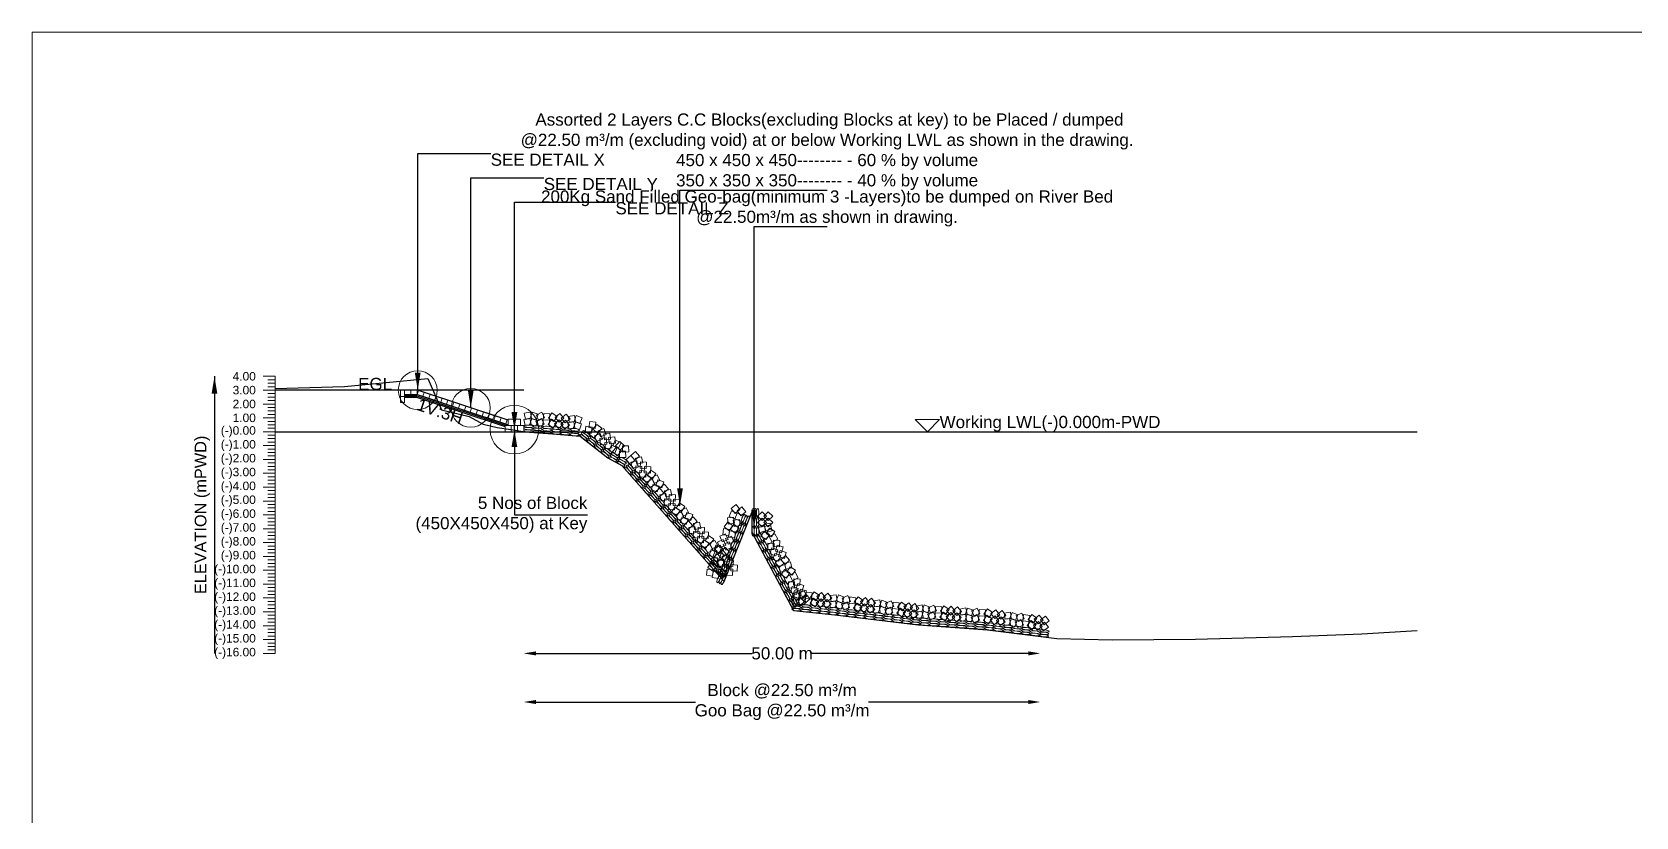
# Model space of a CAD drawing. Header units: inches. Extents: x 89000 to 845017, y -7071 to 0.
# Drawn here: x 550000 to 556595, y -3229 to 0 of the extents above; entities that cross this region are included whole.
import ezdxf

# ---------------------------------------------------------------- set-up
doc = ezdxf.new("R2010")
doc.units = ezdxf.units.IN
doc.header["$LTSCALE"] = 7
doc.header["$MEASUREMENT"] = 0
doc.header["$PDMODE"] = 3
for name, color, linetype, lineweight in [('Cross Section Labels', 7, 'Continuous', 9), ('Existing_Bed_Level for Xsection', 7, 'Continuous', 25), ('Long Section Labels', 7, 'Continuous', 9)]:
    doc.layers.add(name, color=color, linetype=linetype, lineweight=lineweight)
doc.styles.get("Standard").update_dxf_attribs({"font": 'arial.ttf'})
doc.dimstyles.new('Appron Lebeling Style', dxfattribs={"dimtxt": 50, "dimasz": 50, "dimexe": 0.18, "dimexo": 0.0625, "dimgap": 0.09, "dimtad": 0, "dimtih": 1, "dimtoh": 1, "dimdec": 4, "dimzin": 0, "dimdsep": 46, "dimtxsty": 'Standard', "dimcen": 0.09, "dimse1": 1, "dimse2": 1, "dimadec": 0, "dimazin": 0, "dimtfac": 1, "dimtdec": 4, "dimtofl": 0, "dimtmove": 0, "dimatfit": 3, "dimfxl": 1, "dimtolj": 1, "dimtzin": 0, "dimarcsym": 0})
doc.dimstyles.get("Standard").update_dxf_attribs({"dimtxt": 0.18, "dimasz": 0.18, "dimexe": 0.18, "dimexo": 0.0625, "dimgap": 0.09, "dimtad": 0, "dimtih": 1, "dimtoh": 1, "dimdec": 4, "dimzin": 0, "dimdsep": 46, "dimtxsty": 'Standard', "dimcen": 0.09, "dimadec": 0, "dimazin": 0, "dimtfac": 1, "dimtdec": 4, "dimtofl": 0, "dimtmove": 0, "dimatfit": 3, "dimfxl": 1, "dimtolj": 1, "dimtzin": 0, "dimarcsym": 0})

# ---------------------------------------------------------------- blocks, each defined once
blk = doc.blocks.new('*D317')
at = {"layer": 'Cross Section Labels', "color": 0, "lineweight": -2, "transparency": 16777216}
for p, q in [((552071.9, -2556.4), (552961.5, -2556.4)), ((554096.2, -2556.4), (553206.7, -2556.4))]:
    blk.add_line(p, q, dxfattribs=at)
at = {"layer": 'Cross Section Labels', "color": 0, "transparency": 16777216}
for points in [[(552071.9, -2548.1), (552071.9, -2564.8), (552021.9, -2556.4)], [(554096.2, -2548.1), (554096.2, -2564.8), (554146.2, -2556.4)]]:
    blk.add_solid(points, dxfattribs=at)
at = {"layer": 'Defpoints', "color": 0, "transparency": 16777216}
for p in [(552021.9, -1644.4), (554146.2, -2486.4), (554146.2, -2556.4)]:
    blk.add_point(p, dxfattribs=at)
at = {"layer": 'Cross Section Labels', "color": 0, "transparency": 16777216, "insert": (553084.1, -2556.4), "char_height": 50, "attachment_point": 5}
blk.add_mtext('\\A1;50.00 m', dxfattribs=at)
blk = doc.blocks.new('*D318')
at = {"layer": 'Cross Section Labels', "color": 0, "lineweight": -2, "transparency": 16777216}
for p, q in [((552071.9, -2756.4), (552728.5, -2756.4)), ((554096.2, -2756.4), (553439.7, -2756.4))]:
    blk.add_line(p, q, dxfattribs=at)
at = {"layer": 'Cross Section Labels', "color": 0, "transparency": 16777216}
for points in [[(552071.9, -2748.1), (552071.9, -2764.8), (552021.9, -2756.4)], [(554096.2, -2748.1), (554096.2, -2764.8), (554146.2, -2756.4)]]:
    blk.add_solid(points, dxfattribs=at)
at = {"layer": 'Defpoints', "color": 0, "transparency": 16777216}
for p in [(552021.9, -1644.4), (554146.2, -2486.4), (554146.2, -2756.4)]:
    blk.add_point(p, dxfattribs=at)
at = {"layer": 'Cross Section Labels', "color": 0, "transparency": 16777216, "insert": (553084.1, -2756.4), "char_height": 50, "attachment_point": 5}
blk.add_mtext('\\A1;Block @22.50 m³/m ^JGoo Bag @22.50 m³/m ', dxfattribs=at)

msp = doc.modelspace()

# ---------------------------------------------------------------- linework, layer by layer
at = {"layer": 'Cross Section Labels'}
for points in [[(550000, 0), (560000, 0), (560000, -7071), (550000, -7071)], [(553681.90491, -1644.43), (553731.90491, -1594.43), (553631.90491, -1594.43)]]:
    msp.add_lwpolyline(points, close=True, dxfattribs=at)
for centre, radius in [((551585.85491, -1473.43), 80), ((551803.87991, -1546.105), 80), ((551983.42991, -1635.88), 100)]:
    msp.add_circle(centre, radius, dxfattribs=at)
at = {"layer": 'Existing_Bed_Level for Xsection'}
for points in [[(551000, -1466.419), (551285.00583, -1458.61), (551627.01306, -1425.607), (551684.01445, -1554.256), (551798.01686, -1581.616), (551855.01788, -1612.681), (551912.01927, -1627.501), (551969.02028, -1634.911), (552026.02167, -1645.171), (552140.02408, -1652.581), (552254.02649, -1662.841), (552368.0289, -1752.331), (552425.02992, -1783.681), (552845.70648, -2260.03), (552959.69693, -1977.31), (552959.69693, -2057.11), (553130.68398, -2380.3), (553301.67243, -2397.97), (553643.65271, -2439.01), (553928.63901, -2458.96), (554213.62722, -2494.87), (554441.61892, -2500), (554783.60799, -2497.72), (555182.59712, -2486.89), (555467.59036, -2475.49), (555695.58544, -2462.38)], [(552021.90491, -1473.43), (551000, -1473.43)], [(551957.77991, -1597.405), (551588.48745, -1474.30752), (551585.85491, -1473.43), (551583.07996, -1473.43), (551531.77996, -1473.43)], [(551531.77996, -1490.53), (551583.07996, -1490.53), (551957.77991, -1615.42998)], [(551531.77996, -1496.23), (551582.15498, -1496.23), (551949.80498, -1618.78)], [(551531.77996, -1501.93), (551581.22999, -1501.93), (551944.95491, -1623.17164)], [(551000, -1644.43), (555695.58544, -1644.43)]]:
    msp.add_lwpolyline(points, dxfattribs=at)
at = {"layer": 'Long Section Labels'}
for points in [[(551000, -1416.43), (550950, -1416.43)], [(551000, -1430.68), (550970, -1430.68)], [(551000, -1444.93), (550970, -1444.93)], [(551000, -2556.43), (551000, -2499.43), (551000, -2442.43), (551000, -2385.43), (551000, -2328.43), (551000, -2271.43), (551000, -2214.43), (551000, -2157.43), (551000, -2100.43), (551000, -2043.43), (551000, -1986.43), (551000, -1929.43), (551000, -1872.43), (551000, -1815.43), (551000, -1758.43), (551000, -1701.43), (551000, -1644.43), (551000, -1587.43), (551000, -1530.43), (551000, -1473.43), (551000, -1416.43)], [(551000, -1473.43), (550950, -1473.43)], [(551000, -1459.18), (550970, -1459.18)], [(551000, -1487.68), (550970, -1487.68)], [(551000, -1501.93), (550970, -1501.93)], [(551000, -1516.18), (550970, -1516.18)], [(551000, -1530.43), (550950, -1530.43)], [(551000, -1544.68), (550970, -1544.68)], [(551000, -1558.93), (550970, -1558.93)], [(551000, -1573.18), (550970, -1573.18)], [(551000, -1587.43), (550950, -1587.43)], [(551000, -1644.43), (550950, -1644.43)], [(551000, -1601.68), (550970, -1601.68)], [(551000, -1615.93), (550970, -1615.93)], [(551000, -1630.18), (550970, -1630.18)], [(551000, -1701.43), (550950, -1701.43)], [(551000, -1658.68), (550970, -1658.68)], [(551000, -1672.93), (550970, -1672.93)], [(551000, -1687.18), (550970, -1687.18)], [(551000, -1758.43), (550950, -1758.43)], [(551000, -1715.68), (550970, -1715.68)], [(551000, -1729.93), (550970, -1729.93)], [(551000, -1744.18), (550970, -1744.18)], [(551000, -1772.68), (550970, -1772.68)], [(551000, -1815.43), (550950, -1815.43)], [(551000, -1786.93), (550970, -1786.93)], [(551000, -1801.18), (550970, -1801.18)], [(551000, -1829.68), (550970, -1829.68)], [(551000, -1843.93), (550970, -1843.93)], [(551000, -1872.43), (550950, -1872.43)], [(551000, -1858.18), (550970, -1858.18)], [(551000, -1886.68), (550970, -1886.68)], [(551000, -1900.93), (550970, -1900.93)], [(551000, -1929.43), (550950, -1929.43)], [(551000, -1915.18), (550970, -1915.18)], [(551000, -1943.68), (550970, -1943.68)], [(551000, -1957.93), (550970, -1957.93)], [(551000, -1972.18), (550970, -1972.18)], [(551000, -1986.43), (550950, -1986.43)], [(551000, -2043.43), (550950, -2043.43)], [(551000, -2000.68), (550970, -2000.68)], [(551000, -2014.93), (550970, -2014.93)], [(551000, -2029.18), (550970, -2029.18)], [(551000, -2100.43), (550950, -2100.43)], [(551000, -2057.68), (550970, -2057.68)], [(551000, -2071.93), (550970, -2071.93)], [(551000, -2086.18), (550970, -2086.18)], [(551000, -2157.43), (550950, -2157.43)], [(551000, -2114.68), (550970, -2114.68)], [(551000, -2128.93), (550970, -2128.93)], [(551000, -2143.18), (550970, -2143.18)], [(551000, -2171.68), (550970, -2171.68)], [(551000, -2214.43), (550950, -2214.43)], [(551000, -2185.93), (550970, -2185.93)], [(551000, -2200.18), (550970, -2200.18)], [(551000, -2228.68), (550970, -2228.68)], [(551000, -2271.43), (550950, -2271.43)], [(551000, -2242.93), (550970, -2242.93)], [(551000, -2257.18), (550970, -2257.18)], [(551000, -2285.68), (550970, -2285.68)], [(551000, -2299.93), (550970, -2299.93)], [(551000, -2328.43), (550950, -2328.43)], [(551000, -2314.18), (550970, -2314.18)], [(551000, -2342.68), (550970, -2342.68)], [(551000, -2356.93), (550970, -2356.93)], [(551000, -2371.18), (550970, -2371.18)], [(551000, -2385.43), (550950, -2385.43)], [(551000, -2399.68), (550970, -2399.68)], [(551000, -2413.93), (550970, -2413.93)], [(551000, -2428.18), (550970, -2428.18)], [(551000, -2442.43), (550950, -2442.43)], [(551000, -2499.43), (550950, -2499.43)], [(551000, -2456.68), (550970, -2456.68)], [(551000, -2470.93), (550970, -2470.93)], [(551000, -2485.18), (550970, -2485.18)], [(551000, -2556.43), (550950, -2556.43)], [(551000, -2513.68), (550970, -2513.68)], [(551000, -2527.93), (550970, -2527.93)], [(551000, -2542.18), (550970, -2542.18)]]:
    msp.add_lwpolyline(points, dxfattribs=at)
for points in [[(551531.77996, -1473.43), (551514.67996, -1473.43), (551514.67996, -1499.08), (551531.77996, -1499.08)], [(551531.77996, -1499.08), (551514.67996, -1499.08), (551514.67996, -1524.73), (551531.77996, -1524.73)], [(551557.42996, -1473.43), (551531.77996, -1473.43), (551531.77996, -1490.53), (551557.42996, -1490.53)], [(551583.07996, -1473.43), (551557.42996, -1473.43), (551557.42996, -1490.53), (551583.07996, -1490.53)], [(551612.82118, -1482.41876), (551588.48745, -1474.30752), (551583.07996, -1490.53), (551607.41369, -1498.64124)], [(551637.15491, -1490.53), (551612.82118, -1482.41876), (551607.41369, -1498.64124), (551631.74741, -1506.75248)], [(551661.48863, -1498.64124), (551637.15491, -1490.53), (551631.74741, -1506.75248), (551656.08114, -1514.86373)], [(551685.82236, -1506.75248), (551661.48863, -1498.64124), (551656.08114, -1514.86373), (551680.41487, -1522.97497)], [(551710.15609, -1514.86373), (551685.82236, -1506.75248), (551680.41487, -1522.97497), (551704.74859, -1531.08621)], [(551734.48981, -1522.97497), (551710.15609, -1514.86373), (551704.74859, -1531.08621), (551729.08232, -1539.19745)], [(551758.82354, -1531.08621), (551734.48981, -1522.97497), (551729.08232, -1539.19745), (551753.41604, -1547.3087)], [(551783.15727, -1539.19745), (551758.82354, -1531.08621), (551753.41604, -1547.3087), (551777.74977, -1555.41994)], [(551807.49099, -1547.3087), (551783.15727, -1539.19745), (551777.74977, -1555.41994), (551802.0835, -1563.53118)], [(551831.82472, -1555.41994), (551807.49099, -1547.3087), (551802.0835, -1563.53118), (551826.41722, -1571.64242)], [(551856.15845, -1563.53118), (551831.82472, -1555.41994), (551826.41722, -1571.64242), (551850.75095, -1579.75366)], [(551880.49217, -1571.64242), (551856.15845, -1563.53118), (551850.75095, -1579.75366), (551875.08468, -1587.86491)], [(551904.8259, -1579.75366), (551880.49217, -1571.64242), (551875.08468, -1587.86491), (551899.4184, -1595.97615)], [(551929.15963, -1587.86491), (551904.8259, -1579.75366), (551899.4184, -1595.97615), (551923.75213, -1604.08739)], [(552049.09197, -1563.24068), (552023.93855, -1568.26344), (552028.96131, -1593.41686), (552054.11473, -1588.3941)], [(552080.88672, -1571.965), (552056.59515, -1563.72838), (552048.35853, -1588.01996), (552072.65011, -1596.25657)], [(552096.04962, -1564.48176), (552073.0442, -1575.82517), (552084.38761, -1598.8306), (552107.39303, -1587.48719)], [(552129.44445, -1571.35374), (552103.84846, -1569.69004), (552102.18476, -1595.28603), (552127.78074, -1596.94973)], [(552159.19533, -1581.42488), (552137.85188, -1567.19885), (552123.62585, -1588.5423), (552144.9693, -1602.76832)], [(552170.26941, -1569.27444), (552150.57283, -1585.70512), (552167.00352, -1605.4017), (552186.70009, -1588.97101)], [(552212.24814, -1591.25578), (552195.80177, -1571.5723), (552176.11829, -1588.01867), (552192.56465, -1607.70215)], [(552230.16707, -1577.10304), (552204.89662, -1581.49928), (552209.29286, -1606.76973), (552234.5633, -1602.37349)], [(552261.73524, -1586.61465), (552237.65581, -1577.77701), (552228.81818, -1601.85644), (552252.89761, -1610.69407)], [(551953.49335, -1595.97615), (551929.15963, -1587.86491), (551923.75213, -1604.08739), (551948.08586, -1612.19863)], [(551970.60491, -1618.78), (551944.95491, -1618.78), (551944.95491, -1644.43), (551970.60491, -1644.43)], [(551983.42991, -1593.13), (551957.77991, -1593.13), (551957.77991, -1618.78), (551983.42991, -1618.78)], [(551996.25491, -1618.78), (551970.60491, -1618.78), (551970.60491, -1644.43), (551996.25491, -1644.43)], [(552009.07991, -1593.13), (551983.42991, -1593.13), (551983.42991, -1618.78), (552009.07991, -1618.78)], [(552021.90491, -1618.78), (551996.25491, -1618.78), (551996.25491, -1644.43), (552021.90491, -1644.43)], [(552047.42826, -1588.83667), (552022.27485, -1593.85943), (552027.29761, -1619.01285), (552052.45102, -1613.99009)], [(552079.22302, -1597.56099), (552054.93144, -1589.32437), (552046.69483, -1613.61594), (552070.9864, -1621.85256)], [(552094.38592, -1590.07775), (552071.38049, -1601.42116), (552082.7239, -1624.42659), (552105.72933, -1613.08317)], [(552127.78074, -1596.94973), (552102.18476, -1595.28603), (552100.52105, -1620.88201), (552126.11704, -1622.54572)], [(552157.53162, -1607.02087), (552136.18818, -1592.79484), (552121.96215, -1614.13829), (552143.3056, -1628.36431)], [(552167.97025, -1594.82118), (552148.27367, -1611.25187), (552164.70436, -1630.94845), (552184.40094, -1614.51776)], [(552209.94898, -1616.80253), (552193.50261, -1597.11905), (552173.81913, -1613.56542), (552190.2655, -1633.2489)], [(552227.86791, -1602.64979), (552202.59746, -1607.04603), (552206.9937, -1632.31648), (552232.26415, -1627.92024)], [(552259.43608, -1612.16139), (552235.35665, -1603.32376), (552226.51902, -1627.40319), (552250.59845, -1636.24082)], [(552302.896, -1625.67307), (552277.50605, -1622.02987), (552273.86284, -1647.41982), (552299.25279, -1651.06302)], [(552318.734, -1605.49684), (552293.34405, -1601.85364), (552289.70085, -1627.24359), (552315.0908, -1630.88679)], [(552326.56276, -1650.21534), (552306.38653, -1634.37733), (552290.54853, -1654.55356), (552310.72476, -1670.39156)], [(552342.40077, -1630.03911), (552322.22454, -1614.20111), (552306.38653, -1634.37733), (552326.56276, -1650.21534)], [(552361.25332, -1655.16129), (552351.68494, -1631.36279), (552327.88644, -1640.93116), (552337.45481, -1664.72966)], [(552345.41531, -1675.33751), (552335.84694, -1651.53901), (552312.04843, -1661.10739), (552321.61681, -1684.90589)], [(552360.11294, -1669.79817), (552334.64581, -1672.85562), (552337.70326, -1698.32274), (552363.17039, -1695.26529)], [(552375.95094, -1649.62194), (552350.48382, -1652.67939), (552353.54126, -1678.14651), (552379.00839, -1675.08907)], [(552383.35553, -1711.09194), (552380.27781, -1685.62725), (552354.81312, -1688.70498), (552357.89085, -1714.16966)], [(552399.19354, -1690.91571), (552396.11581, -1665.45103), (552370.65113, -1668.52875), (552373.72885, -1693.99344)], [(552406.09133, -1708.9773), (552382.50139, -1698.90569), (552372.42978, -1722.49562), (552396.01972, -1732.56724)], [(552423.66168, -1724.76898), (552405.1553, -1707.00845), (552387.39477, -1725.51482), (552405.90115, -1743.27536)], [(552421.92933, -1688.80107), (552398.3394, -1678.72946), (552388.26778, -1702.3194), (552411.85772, -1712.39101)], [(552436.02272, -1702.29395), (552417.51635, -1684.53341), (552399.75582, -1703.03979), (552418.26219, -1720.80032)], [(552452.9281, -1701.94693), (552427.28332, -1702.46411), (552427.8005, -1728.1089), (552453.44528, -1727.59172)], [(552440.56706, -1724.42196), (552414.92227, -1724.93914), (552415.43945, -1750.58393), (552441.08424, -1750.06675)], [(552478.50747, -1761.57065), (552461.52852, -1742.34469), (552442.30256, -1759.32365), (552459.28152, -1778.54961)], [(552497.73343, -1744.59169), (552480.75447, -1725.36573), (552461.52852, -1742.34469), (552478.50747, -1761.57065)], [(552492.50541, -1789.68826), (552487.39913, -1764.55167), (552462.26254, -1769.65795), (552467.36882, -1794.79455)], [(552511.73137, -1772.70931), (552506.62509, -1747.57271), (552481.48849, -1752.67899), (552486.59478, -1777.81559)], [(552527.18848, -1769.91958), (552501.58837, -1768.32052), (552499.98931, -1793.92063), (552525.58941, -1795.51969)], [(552507.96252, -1786.89854), (552482.36241, -1785.29948), (552480.76335, -1810.89959), (552506.36346, -1812.49865)], [(552523.35324, -1831.71505), (552524.93192, -1806.11368), (552499.33054, -1804.535), (552497.75187, -1830.13637)], [(552546.09654, -1833.74737), (552524.71724, -1819.57529), (552510.54516, -1840.95459), (552531.92446, -1855.12667)], [(552542.5792, -1814.73609), (552544.15787, -1789.13472), (552518.5565, -1787.55604), (552516.97783, -1813.15741)], [(552562.4935, -1862.35087), (552551.07374, -1839.38325), (552528.10612, -1850.80301), (552539.52588, -1873.77063)], [(552565.3225, -1816.76841), (552543.9432, -1802.59633), (552529.77112, -1823.97563), (552551.15042, -1838.14772)], [(552581.71946, -1845.37191), (552570.29969, -1822.40429), (552547.33208, -1833.82405), (552558.75184, -1856.79167)], [(552597.7485, -1850.75542), (552573.4362, -1842.58017), (552565.26095, -1866.89246), (552589.57325, -1875.06771)], [(552578.52254, -1867.73437), (552554.21024, -1859.55913), (552546.03499, -1883.87142), (552570.34729, -1892.04667)], [(552597.36018, -1896.15236), (552580.38123, -1876.9264), (552561.15527, -1893.90536), (552578.13423, -1913.13131)], [(552616.58614, -1879.1734), (552599.60718, -1859.94744), (552580.38123, -1876.9264), (552597.36018, -1896.15236)], [(552611.35812, -1924.26997), (552606.25184, -1899.13338), (552581.11525, -1904.23966), (552586.22153, -1929.37625)], [(552630.58408, -1907.29101), (552625.4778, -1882.15442), (552600.3412, -1887.2607), (552605.44749, -1912.39729)], [(552646.04119, -1904.50129), (552620.44108, -1902.90223), (552618.84202, -1928.50234), (552644.44212, -1930.1014)], [(552626.81523, -1921.48025), (552601.21512, -1919.88119), (552599.61606, -1945.4813), (552625.21617, -1947.08036)], [(552642.20595, -1966.29675), (552643.78463, -1940.69538), (552618.18325, -1939.11671), (552616.60458, -1964.71808)], [(552664.94925, -1968.32908), (552643.56995, -1954.157), (552629.39787, -1975.5363), (552650.77717, -1989.70838)], [(552661.43191, -1949.3178), (552663.01058, -1923.71642), (552637.40921, -1922.13775), (552635.83054, -1947.73912)], [(552681.34621, -1996.93257), (552669.92645, -1973.96496), (552646.95883, -1985.38472), (552658.37859, -2008.35234)], [(552684.17521, -1951.35012), (552662.79591, -1937.17804), (552648.62383, -1958.55734), (552670.00313, -1972.72942)], [(552700.57217, -1979.95362), (552689.15241, -1956.986), (552666.18479, -1968.40576), (552677.60455, -1991.37338)], [(552716.60121, -1985.33712), (552692.28891, -1977.16187), (552684.11366, -2001.47417), (552708.42596, -2009.64942)], [(552876.26832, -1969.30357), (552866.67672, -1993.09272), (552890.46587, -2002.68432), (552900.05747, -1978.89516)], [(552895.14538, -1944.1998), (552874.9537, -1960.0181), (552890.77201, -1980.20978), (552910.96368, -1964.39147)], [(552918.93453, -1953.7914), (552898.74285, -1969.6097), (552914.56116, -1989.80138), (552934.75283, -1973.98307)], [(553019.72922, -1992.02039), (553001.59915, -1973.87588), (552983.45464, -1992.00595), (553001.58471, -2010.15046)], [(553045.37922, -1992.02039), (553027.24915, -1973.87588), (553009.10464, -1992.00595), (553027.23471, -2010.15046)], [(552697.37525, -2002.31608), (552673.06295, -1994.14083), (552664.8877, -2018.45313), (552689.2, -2026.62838)], [(552716.21289, -2030.73406), (552699.23394, -2011.50811), (552680.00798, -2028.48706), (552696.98694, -2047.71302)], [(552735.43885, -2013.7551), (552718.45989, -1994.52915), (552699.23394, -2011.50811), (552716.21289, -2030.73406)], [(552730.21083, -2058.85168), (552725.10455, -2033.71508), (552699.96796, -2038.82137), (552705.07424, -2063.95796)], [(552749.43679, -2041.87272), (552744.33051, -2016.73612), (552719.19391, -2021.84241), (552724.3002, -2046.979)], [(552764.8939, -2039.083), (552739.29379, -2037.48394), (552737.69473, -2063.08404), (552763.29483, -2064.68311)], [(552843.41276, -2043.07928), (552840.31018, -2068.54094), (552865.77185, -2071.64352), (552868.87443, -2046.18185)], [(552861.6504, -2015.61278), (552846.22443, -2036.10575), (552866.7174, -2051.53172), (552882.14337, -2031.03874)], [(552859.28912, -1998.86952), (552862.86192, -2024.26947), (552888.26187, -2020.69667), (552884.68907, -1995.29672)], [(552885.43955, -2025.20437), (552870.01358, -2045.69735), (552890.50656, -2061.12332), (552905.93252, -2040.63034)], [(552883.07827, -2008.46112), (552886.65107, -2033.86107), (552912.05103, -2030.28827), (552908.47823, -2004.88831)], [(552900.05747, -1978.89516), (552890.46587, -2002.68432), (552914.25502, -2012.27591), (552923.84662, -1988.48676)], [(553001.59915, -2035.80046), (553019.72922, -2017.65595), (553001.58471, -1999.52588), (552983.45464, -2017.67039)], [(553017.3011, -2052.37866), (553010.65742, -2027.604), (552985.88276, -2034.24768), (552992.52644, -2059.02234)], [(553017.63114, -2057.64138), (553011.91784, -2032.63576), (552986.91223, -2038.34906), (552992.62552, -2063.35467)], [(553027.24915, -2035.80046), (553045.37922, -2017.65595), (553027.23471, -1999.52588), (553009.10464, -2017.67039)], [(553040.30359, -2045.64628), (553034.59029, -2020.64066), (553009.58468, -2026.35396), (553015.29798, -2051.35958)], [(553042.9511, -2052.37866), (553036.30742, -2027.604), (553011.53276, -2034.24768), (553018.17644, -2059.02234)], [(553054.62248, -2054.6397), (553032.90636, -2040.98933), (553019.25599, -2062.70544), (553040.9721, -2076.35582)], [(552745.66794, -2056.06196), (552720.06783, -2054.4629), (552718.46877, -2080.063), (552744.06888, -2081.66206)], [(552761.05866, -2100.87846), (552762.63734, -2075.27709), (552737.03596, -2073.69841), (552735.45729, -2099.29979)], [(552783.80196, -2102.91079), (552762.42266, -2088.7387), (552748.25058, -2110.11801), (552769.62988, -2124.29009)], [(552780.28462, -2083.8995), (552781.86329, -2058.29813), (552756.26192, -2056.71946), (552754.68325, -2082.32083)], [(552800.19892, -2131.51428), (552788.77916, -2108.54666), (552765.81154, -2119.96643), (552777.2313, -2142.93404)], [(552803.02792, -2085.93183), (552781.64862, -2071.75974), (552767.47654, -2093.13905), (552788.85584, -2107.31113)], [(552819.42488, -2114.53532), (552808.00512, -2091.5677), (552785.0375, -2102.98747), (552796.45726, -2125.95509)], [(552818.59034, -2098.15072), (552828.62013, -2121.75847), (552852.22788, -2111.72868), (552842.19809, -2088.12093)], [(552851.77629, -2064.32638), (552828.17654, -2074.37497), (552838.22512, -2097.97472), (552861.82488, -2087.92614)], [(552842.37949, -2107.74232), (552852.40928, -2131.35007), (552876.01703, -2121.32028), (552865.98724, -2097.71253)], [(552875.56544, -2073.91798), (552851.96569, -2083.96656), (552862.01427, -2107.56632), (552885.61403, -2097.51773)], [(552867.20191, -2052.67087), (552864.09933, -2078.13254), (552889.561, -2081.23512), (552892.66358, -2055.77345)], [(553031.95003, -2066.6348), (553010.23391, -2052.98442), (552996.58353, -2074.70054), (553018.29965, -2088.35092)], [(553043.59565, -2098.6788), (553031.60056, -2076.00635), (553008.9281, -2088.00145), (553020.9232, -2110.6739)], [(553050.60708, -2129.2955), (553051.5399, -2103.66247), (553025.90687, -2102.72965), (553024.97405, -2128.36268)], [(553066.26811, -2086.6837), (553054.27301, -2064.01125), (553031.60056, -2076.00635), (553043.59565, -2098.6788)], [(553073.27954, -2117.3004), (553074.21236, -2091.66737), (553048.57932, -2090.73455), (553047.6465, -2116.36759)], [(552816.22796, -2136.89779), (552791.91566, -2128.72254), (552783.74041, -2153.03484), (552808.05271, -2161.21008)], [(552792.14794, -2165.39359), (552795.72074, -2190.79354), (552821.1207, -2187.22074), (552817.5479, -2161.82078)], [(552835.0656, -2165.31577), (552818.08665, -2146.08981), (552798.86069, -2163.06877), (552815.83965, -2182.29473)], [(552809.12714, -2135.82763), (552799.53554, -2159.61679), (552823.32469, -2169.20838), (552832.91629, -2145.41923)], [(552835.45392, -2119.91883), (552811.14162, -2111.74358), (552802.96637, -2136.05588), (552827.27867, -2144.23113)], [(552828.0042, -2110.72387), (552807.81252, -2126.54217), (552823.63083, -2146.73385), (552843.8225, -2130.91554)], [(552815.9371, -2174.98518), (552819.5099, -2200.38513), (552844.90985, -2196.81233), (552841.33705, -2171.41238)], [(552854.29156, -2148.33681), (552837.3126, -2129.11085), (552818.08665, -2146.08981), (552835.0656, -2165.31577)], [(552849.06354, -2193.43338), (552843.95726, -2168.29679), (552818.82067, -2173.40307), (552823.92695, -2198.53967)], [(552832.91629, -2145.41923), (552823.32469, -2169.20838), (552847.11385, -2178.79998), (552856.70544, -2155.01083)], [(552851.79335, -2120.31546), (552831.60168, -2136.13377), (552847.41998, -2156.32544), (552867.61166, -2140.50714)], [(552868.2895, -2176.45443), (552863.18322, -2151.31783), (552838.04662, -2156.42411), (552843.15291, -2181.56071)], [(552883.74661, -2173.6647), (552858.1465, -2172.06564), (552856.54744, -2197.66575), (552882.14754, -2199.26481)], [(553066.2873, -2130.2096), (553041.77664, -2122.64981), (553034.21685, -2147.16046), (553058.72751, -2154.72025)], [(553070.73537, -2177.38595), (553078.27564, -2152.86928), (553053.75898, -2145.32902), (553046.21871, -2169.84568)], [(553092.3673, -2184.69675), (553074.90909, -2165.90491), (553056.11724, -2183.36312), (553073.57545, -2202.15496)], [(553088.95975, -2118.2145), (553064.4491, -2110.65471), (553056.88931, -2135.16536), (553081.39996, -2142.72515)], [(553093.40782, -2165.39085), (553100.94809, -2140.87419), (553076.43143, -2133.33392), (553068.89116, -2157.85058)], [(553115.03975, -2172.70166), (553097.58154, -2153.90981), (553078.7897, -2171.36802), (553096.2479, -2190.15986)], [(552776.27158, -2209.60334), (552773.169, -2235.06501), (552798.63067, -2238.16759), (552801.73325, -2212.70592)], [(552794.50922, -2182.13684), (552779.08325, -2202.62982), (552799.57623, -2218.05578), (552815.00219, -2197.56281)], [(552800.06073, -2219.19494), (552796.95816, -2244.65661), (552822.41982, -2247.75919), (552825.5224, -2222.29752)], [(552818.29837, -2191.72844), (552802.8724, -2212.22141), (552823.36538, -2227.64738), (552838.79135, -2207.15441)], [(552864.52065, -2190.64366), (552838.92054, -2189.0446), (552837.32148, -2214.64471), (552862.92159, -2216.24377)], [(552879.91137, -2235.46017), (552881.49005, -2209.8588), (552855.88867, -2208.28012), (552854.31, -2233.88149)], [(552899.13733, -2218.48121), (552900.716, -2192.87984), (552875.11463, -2191.30116), (552873.53596, -2216.90253)], [(553101.59682, -2216.34855), (553095.88353, -2191.34293), (553070.87791, -2197.05623), (553076.59121, -2222.06184)], [(553115.91571, -2225.34197), (553094.1996, -2211.69159), (553080.54922, -2233.40771), (553102.26534, -2247.05809)], [(553127.56134, -2257.38597), (553115.56624, -2234.71352), (553092.89379, -2246.70862), (553104.88889, -2269.38107)], [(553124.26928, -2204.35345), (553118.55598, -2179.34784), (553093.55037, -2185.06113), (553099.26366, -2210.06675)], [(553138.58817, -2213.34687), (553116.87205, -2199.6965), (553103.22167, -2221.41261), (553124.93779, -2235.06299)], [(553150.23379, -2245.39087), (553138.2387, -2222.71842), (553115.56624, -2234.71352), (553127.56134, -2257.38597)], [(553134.57277, -2288.00267), (553135.50559, -2262.36964), (553109.87256, -2261.43682), (553108.93974, -2287.06985)], [(553150.25298, -2288.91677), (553125.74233, -2281.35698), (553118.18254, -2305.86763), (553142.69319, -2313.42742)], [(553159.47577, -2306.25688), (553135.51527, -2297.10173), (553126.36012, -2321.06224), (553150.32063, -2330.21738)], [(553154.70106, -2336.09312), (553162.24133, -2311.57646), (553137.72466, -2304.03619), (553130.18439, -2328.55285)], [(553157.24522, -2276.00757), (553158.17804, -2250.37454), (553132.54501, -2249.44172), (553131.61219, -2275.07476)], [(553172.92544, -2276.92167), (553148.41478, -2269.36188), (553140.85499, -2293.87253), (553165.36565, -2301.43232)], [(553174.91249, -2299.35614), (553151.49202, -2309.81578), (553161.95167, -2333.23625), (553185.37213, -2322.7766)], [(553177.37351, -2324.09802), (553184.91378, -2299.58136), (553160.39711, -2292.04109), (553152.85685, -2316.55775)], [(553208.02158, -2307.49409), (553182.50746, -2304.85745), (553179.87082, -2330.37158), (553205.38495, -2333.00821)], [(553237.36762, -2318.69019), (553216.58105, -2303.66218), (553201.55304, -2324.44874), (553222.3396, -2339.47676)], [(553246.84602, -2306.16564), (553226.93399, -2322.33454), (553243.10289, -2342.24658), (553263.01492, -2326.07768)], [(553156.83914, -2331.771), (553132.87863, -2322.61586), (553123.72349, -2346.57636), (553147.68399, -2355.73151)], [(553176.33298, -2343.40393), (553158.87478, -2324.61208), (553140.08293, -2342.07029), (553157.54114, -2360.86213)], [(553172.27585, -2324.87026), (553148.85538, -2335.32991), (553159.31503, -2358.75038), (553182.7355, -2348.29073)], [(553199.00544, -2331.40883), (553181.54723, -2312.61698), (553162.75538, -2330.07519), (553180.21359, -2348.86704)], [(553205.38495, -2333.00821), (553179.87082, -2330.37158), (553177.23418, -2355.8857), (553202.74831, -2358.52234)], [(553234.73098, -2344.20432), (553213.94442, -2329.17631), (553198.9164, -2349.96287), (553219.70297, -2364.99089)], [(553244.20938, -2331.67977), (553224.29735, -2347.84867), (553240.46625, -2367.7607), (553260.37829, -2351.5918)], [(553285.8939, -2354.21407), (553269.70914, -2334.31492), (553249.80999, -2350.49967), (553265.99474, -2370.39882)], [(553288.53053, -2328.69995), (553272.34578, -2308.80079), (553252.44663, -2324.98554), (553268.63138, -2344.8847)], [(553303.99833, -2340.29942), (553278.67198, -2344.36125), (553282.73381, -2369.6876), (553308.06016, -2365.62577)], [(553306.63497, -2314.78529), (553281.30862, -2318.84712), (553285.37044, -2344.17347), (553310.6968, -2340.11165)], [(553336.2193, -2350.78972), (553312.41274, -2341.24142), (553302.86444, -2365.04799), (553326.671, -2374.59629)], [(553339.27555, -2325.32245), (553315.46898, -2315.77415), (553305.92068, -2339.58072), (553329.72725, -2349.12902)], [(553351.76751, -2344.14401), (553328.17804, -2354.21673), (553338.25077, -2377.8062), (553361.84023, -2367.73347)], [(553354.82376, -2318.67674), (553331.23429, -2328.74946), (553341.30702, -2352.33893), (553364.89648, -2342.2662)], [(553384.73817, -2352.82584), (553359.2709, -2349.76959), (553356.21465, -2375.23686), (553381.68192, -2378.29311)], [(553387.79442, -2327.35857), (553362.32715, -2324.30232), (553359.2709, -2349.76959), (553384.73817, -2352.82584)], [(553413.89593, -2364.50347), (553393.35955, -2349.13534), (553377.99142, -2369.67173), (553398.5278, -2385.03986)], [(553416.95218, -2339.0362), (553396.4158, -2323.66807), (553381.04767, -2344.20446), (553401.58405, -2359.57259)], [(553423.57921, -2352.13663), (553403.40373, -2367.97559), (553419.24268, -2388.15107), (553439.41817, -2372.31211)], [(553426.63546, -2326.66936), (553406.45998, -2342.50832), (553422.29893, -2362.6838), (553442.47441, -2346.84484)], [(553464.88716, -2375.35402), (553449.03214, -2355.19116), (553428.86928, -2371.04618), (553444.72429, -2391.20904)], [(553467.9434, -2349.88675), (553452.08839, -2329.72389), (553431.92553, -2345.57891), (553447.78054, -2365.74177)], [(553483.21818, -2361.73926), (553457.8284, -2365.38366), (553461.4728, -2390.77344), (553486.86258, -2387.12904)], [(553486.27443, -2336.27199), (553460.88465, -2339.91639), (553464.52905, -2365.30617), (553489.91882, -2361.66177)], [(553514.49019, -2372.18346), (553490.68363, -2362.63516), (553481.13533, -2386.44173), (553504.94189, -2395.99003)], [(553517.54644, -2346.71619), (553493.73987, -2337.16789), (553484.19157, -2360.97446), (553507.99814, -2370.52276)], [(553530.0384, -2365.53775), (553506.44893, -2375.61047), (553516.52166, -2399.19994), (553540.11112, -2389.12721)], [(553533.09465, -2340.07048), (553509.50518, -2350.1432), (553519.57791, -2373.73267), (553543.16737, -2363.65994)], [(553563.00906, -2374.21958), (553537.54179, -2371.16333), (553534.48554, -2396.6306), (553559.95281, -2399.68685)], [(553566.06531, -2348.75231), (553540.59804, -2345.69606), (553537.54179, -2371.16333), (553563.00906, -2374.21958)], [(553592.16683, -2385.89721), (553571.63044, -2370.52908), (553556.26231, -2391.06547), (553576.7987, -2406.4336)], [(553595.22307, -2360.42994), (553574.68669, -2345.06181), (553559.31856, -2365.5982), (553579.85494, -2380.96633)], [(553601.8501, -2373.53037), (553581.67462, -2389.36933), (553597.51357, -2409.54481), (553617.68906, -2393.70585)], [(553604.90635, -2348.0631), (553584.73087, -2363.90206), (553600.56982, -2384.07754), (553620.7453, -2368.23858)], [(553646.2143, -2371.28049), (553630.35928, -2351.11763), (553610.19642, -2366.97265), (553626.05143, -2387.13551)], [(553660.49101, -2356.73082), (553635.31288, -2361.62821), (553640.21027, -2386.80633), (553665.3884, -2381.90895)], [(553692.24191, -2365.61343), (553667.99167, -2357.25589), (553659.63413, -2381.50613), (553683.88437, -2389.86367)], [(553707.4419, -2358.20583), (553684.38025, -2369.43449), (553695.6089, -2392.49614), (553718.67056, -2381.26748)], [(553740.80208, -2365.2441), (553715.21469, -2363.45289), (553713.42349, -2389.04028), (553739.01087, -2390.83148)], [(553770.50241, -2375.46333), (553749.2301, -2361.13115), (553734.89792, -2382.40345), (553756.17023, -2396.73563)], [(553779.56132, -2362.63209), (553760.19504, -2379.45082), (553777.01377, -2398.8171), (553796.38005, -2381.99837)], [(553821.96844, -2383.77516), (553805.1343, -2364.42228), (553785.78141, -2381.25643), (553802.61556, -2400.60931)], [(553839.60268, -2369.26924), (553814.42455, -2374.16663), (553819.32194, -2399.34475), (553844.50007, -2394.44737)], [(553871.35358, -2378.15185), (553847.10334, -2369.79431), (553838.7458, -2394.04455), (553862.99604, -2402.40209)], [(553886.55357, -2370.74425), (553863.49192, -2381.97291), (553874.72058, -2405.03456), (553897.78223, -2393.8059)], [(553949.61408, -2388.00175), (553928.34177, -2373.66956), (553914.00959, -2394.94187), (553935.2819, -2409.27405)], [(553643.15805, -2396.74776), (553627.30303, -2376.5849), (553607.14017, -2392.43992), (553622.99518, -2412.60278)], [(553658.69981, -2382.3182), (553633.52168, -2387.21559), (553638.41906, -2412.39372), (553663.59719, -2407.49633)], [(553690.45071, -2391.20081), (553666.20047, -2382.84328), (553657.84293, -2407.09351), (553682.09317, -2415.45105)], [(553705.6507, -2383.79321), (553682.58905, -2395.02187), (553693.8177, -2418.08352), (553716.87935, -2406.85486)], [(553739.01087, -2390.83148), (553713.42349, -2389.04028), (553711.63229, -2414.62766), (553737.21967, -2416.41886)], [(553768.71121, -2401.05071), (553747.4389, -2386.71853), (553733.10672, -2407.99083), (553754.37902, -2422.32302)], [(553777.77012, -2388.21947), (553758.40384, -2405.0382), (553775.22257, -2424.40448), (553794.58885, -2407.58575)], [(553820.17724, -2409.36254), (553803.34309, -2390.00966), (553783.99021, -2406.84381), (553800.82436, -2426.19669)], [(553837.81148, -2394.85662), (553812.63335, -2399.75401), (553817.53073, -2424.93214), (553842.70886, -2420.03475)], [(553869.56238, -2403.73923), (553845.31214, -2395.3817), (553836.9546, -2419.63193), (553861.20484, -2427.98947)], [(553884.76237, -2396.33163), (553861.70072, -2407.56029), (553872.92937, -2430.62194), (553895.99102, -2419.39328)], [(553918.12254, -2403.3699), (553892.53516, -2401.5787), (553890.74396, -2427.16608), (553916.33134, -2428.95728)], [(553919.91375, -2377.78252), (553894.32636, -2375.99131), (553892.53516, -2401.5787), (553918.12254, -2403.3699)], [(553947.82288, -2413.58913), (553926.55057, -2399.25695), (553912.21839, -2420.52925), (553933.49069, -2434.86144)], [(553960.06433, -2402.41277), (553939.79561, -2418.13223), (553955.51508, -2438.40095), (553975.7838, -2422.68149)], [(553963.27101, -2376.964), (553943.00229, -2392.68347), (553958.72175, -2412.95218), (553978.99047, -2397.23272)], [(554001.23437, -2425.87383), (553985.49877, -2405.61764), (553965.24258, -2421.35324), (553980.97817, -2441.60943)], [(554004.44105, -2400.42507), (553988.70545, -2380.16887), (553968.44925, -2395.90447), (553984.18485, -2416.16067)], [(554019.64552, -2412.36762), (553994.23465, -2415.86193), (553997.72896, -2441.2728), (554023.13983, -2437.77849)], [(554022.8522, -2386.91886), (553997.44133, -2390.41317), (554000.93564, -2415.82404), (554026.34651, -2412.32973)], [(554050.85527, -2422.99643), (554027.10554, -2413.30763), (554017.41674, -2437.05735), (554041.16647, -2446.74616)], [(554054.06195, -2397.54766), (554030.31222, -2387.85886), (554020.62342, -2411.60859), (554044.37315, -2421.29739)], [(554066.44248, -2416.4427), (554042.79391, -2426.37586), (554052.72707, -2450.02443), (554076.37564, -2440.09127)], [(554069.64915, -2390.99394), (554046.00058, -2400.9271), (554055.93374, -2424.57567), (554079.58231, -2414.64251)], [(554099.36126, -2425.3192), (554073.91249, -2422.11252), (554070.70582, -2447.56129), (554096.15458, -2450.76797)], [(554102.56794, -2399.87043), (554077.11917, -2396.66376), (554073.91249, -2422.11252), (554099.36126, -2425.3192)], [(554128.44952, -2437.16892), (554108.0043, -2421.67971), (554092.51509, -2442.12493), (554112.96031, -2457.61414)], [(554131.6562, -2411.72015), (554111.21098, -2396.23094), (554095.72177, -2416.67616), (554116.16699, -2432.16537)], [(554138.2057, -2424.85951), (554117.93698, -2440.57897), (554133.65644, -2460.84769), (554153.92516, -2445.12823)], [(554141.41238, -2399.41074), (554121.14366, -2415.13021), (554136.86312, -2435.39892), (554157.13184, -2419.67946)], [(554179.37573, -2448.32058), (554163.64014, -2428.06438), (554143.38394, -2443.79998), (554159.11954, -2464.05617)], [(554182.58241, -2422.87181), (554166.84681, -2402.61561), (554146.59062, -2418.35121), (554162.32622, -2438.60741)]]:
    msp.add_lwpolyline(points, close=True, dxfattribs=at)
for centre, major_axis in [((552041.09147, -1641.29529), (18.92965, -1.2304)), ((552041.71998, -1631.6257), (18.92965, -1.2304)), ((552042.34849, -1621.9561), (18.92965, -1.2304)), ((552078.95078, -1643.7561), (18.92965, -1.2304)), ((552079.57929, -1634.0865), (18.92965, -1.2304)), ((552080.2078, -1624.4169), (18.92965, -1.2304)), ((552116.81009, -1646.2169), (18.92965, -1.2304)), ((552117.4386, -1636.5473), (18.92965, -1.2304)), ((552118.06711, -1626.87771), (18.92965, -1.2304)), ((552154.76186, -1649.04279), (18.89324, -1.70036)), ((552155.63043, -1639.3918), (18.89324, -1.70036)), ((552156.499, -1629.7408), (18.89324, -1.70036)), ((552192.54834, -1652.4435), (18.89324, -1.70036)), ((552193.41691, -1642.79251), (18.89324, -1.70036)), ((552194.28548, -1633.14151), (18.89324, -1.70036)), ((552231.20339, -1646.19322), (18.89324, -1.70036)), ((552232.07196, -1636.54222), (18.89324, -1.70036)), ((552273.79012, -1659.8768), (14.92144, -11.71308)), ((552279.77337, -1652.25467), (14.92144, -11.71308)), ((552230.33482, -1655.84421), (18.89324, -1.70036)), ((552267.80688, -1667.49894), (14.92144, -11.71308)), ((552297.64976, -1690.9251), (14.92144, -11.71308)), ((552303.633, -1683.30297), (14.92144, -11.71308)), ((552309.61625, -1675.68084), (14.92144, -11.71308)), ((552327.49264, -1714.35127), (14.92144, -11.71308)), ((552333.47589, -1706.72914), (14.92144, -11.71308)), ((552339.45913, -1699.10701), (14.92144, -11.71308)), ((552369.30201, -1722.53318), (14.92144, -11.71308)), ((552357.33552, -1737.77744), (14.92144, -11.71308)), ((552363.31877, -1730.15531), (14.92144, -11.71308)), ((552388.36261, -1757.98491), (16.62153, -9.14168)), ((552393.03234, -1749.49434), (16.62153, -9.14168)), ((552397.70207, -1741.00377), (16.62153, -9.14168)), ((552421.60568, -1776.26827), (16.62153, -9.14168)), ((552426.27541, -1767.7777), (16.62153, -9.14168)), ((552430.94514, -1759.28713), (16.62153, -9.14168)), ((552463.95077, -1791.1561), (12.55688, -14.21866)), ((552449.42449, -1803.98465), (12.55688, -14.21866)), ((552456.68763, -1797.57038), (12.55688, -14.21866)), ((552474.53826, -1832.42198), (12.55688, -14.21866)), ((552481.8014, -1826.0077), (12.55688, -14.21866)), ((552489.06454, -1819.59343), (12.55688, -14.21866)), ((552499.65202, -1860.85931), (12.55688, -14.21866)), ((552506.91516, -1854.44503), (12.55688, -14.21866)), ((552514.1783, -1848.03076), (12.55688, -14.21866)), ((552524.76579, -1889.29663), (12.55688, -14.21866)), ((552532.02893, -1882.88236), (12.55688, -14.21866)), ((552539.29207, -1876.46809), (12.55688, -14.21866)), ((552549.87956, -1917.73396), (12.55688, -14.21866)), ((552557.1427, -1911.31969), (12.55688, -14.21866)), ((552564.40584, -1904.90542), (12.55688, -14.21866)), ((552574.99332, -1946.17129), (12.55688, -14.21866)), ((552582.25646, -1939.75702), (12.55688, -14.21866)), ((552589.5196, -1933.34274), (12.55688, -14.21866)), ((552600.10709, -1974.60862), (12.55688, -14.21866)), ((552607.37023, -1968.19434), (12.55688, -14.21866)), ((552614.63337, -1961.78007), (12.55688, -14.21866)), ((552639.74713, -1990.2174), (12.55688, -14.21866)), ((552964.54193, -1978.86897), (0, -18.9696)), ((552974.23193, -1978.86897), (0, -18.9696)), ((552983.92193, -1978.86897), (0, -18.9696)), ((552625.22086, -2003.04595), (12.55688, -14.21866)), ((552632.484, -1996.63167), (12.55688, -14.21866)), ((552650.33462, -2031.48327), (12.55688, -14.21866)), ((552657.59776, -2025.069), (12.55688, -14.21866)), ((552664.8609, -2018.65473), (12.55688, -14.21866)), ((552675.44839, -2059.9206), (12.55688, -14.21866)), ((552682.71153, -2053.50633), (12.55688, -14.21866)), ((552689.97467, -2047.09206), (12.55688, -14.21866)), ((552909.43829, -2037.179), (7.09352, 17.5934)), ((552918.4253, -2040.80249), (7.09352, 17.5934)), ((552923.62533, -2001.9922), (7.09352, 17.5934)), ((552927.41231, -2044.42598), (7.09352, 17.5934)), ((552932.61234, -2005.61569), (7.09352, 17.5934)), ((552941.59935, -2009.23918), (7.09352, 17.5934)), ((552964.54193, -2016.80817), (0, -18.9696)), ((552964.54193, -2054.74737), (0, -18.9696)), ((552974.23193, -2016.80817), (0, -18.9696)), ((552974.23193, -2054.74737), (0, -18.9696)), ((552983.92193, -2016.80817), (0, -18.9696)), ((552983.92193, -2054.74737), (0, -18.9696)), ((552700.56215, -2088.35793), (12.55688, -14.21866)), ((552707.82529, -2081.94366), (12.55688, -14.21866)), ((552715.08843, -2075.52938), (12.55688, -14.21866)), ((552725.67592, -2116.79526), (12.55688, -14.21866)), ((552732.93906, -2110.38099), (12.55688, -14.21866)), ((552740.2022, -2103.96671), (12.55688, -14.21866)), ((552881.06421, -2107.5526), (7.09352, 17.5934)), ((552890.05123, -2111.17609), (7.09352, 17.5934)), ((552895.25125, -2072.3658), (7.09352, 17.5934)), ((552899.03824, -2114.79958), (7.09352, 17.5934)), ((552904.23826, -2075.98929), (7.09352, 17.5934)), ((552913.22528, -2079.61278), (7.09352, 17.5934)), ((552980.61672, -2086.29097), (8.87104, -16.76754)), ((552989.18187, -2081.75949), (8.87104, -16.76754)), ((552997.74701, -2077.22801), (8.87104, -16.76754)), ((552998.3588, -2119.82605), (8.87104, -16.76754)), ((553006.92395, -2115.29457), (8.87104, -16.76754)), ((553015.4891, -2110.76308), (8.87104, -16.76754)), ((552750.78969, -2145.23259), (12.55688, -14.21866)), ((552758.05283, -2138.81831), (12.55688, -14.21866)), ((552765.31597, -2132.40404), (12.55688, -14.21866)), ((552775.90345, -2173.66992), (12.55688, -14.21866)), ((552783.16659, -2167.25564), (12.55688, -14.21866)), ((552790.42973, -2160.84137), (12.55688, -14.21866)), ((552815.5435, -2189.2787), (12.55688, -14.21866)), ((552852.69014, -2177.9262), (7.09352, 17.5934)), ((552861.67715, -2181.54969), (7.09352, 17.5934)), ((552866.87718, -2142.7394), (7.09352, 17.5934)), ((552870.66416, -2185.17318), (7.09352, 17.5934)), ((552875.86419, -2146.36289), (7.09352, 17.5934)), ((552884.8512, -2149.98638), (7.09352, 17.5934)), ((553016.10088, -2153.36112), (8.87104, -16.76754)), ((553024.66603, -2148.82964), (8.87104, -16.76754)), ((553033.23118, -2144.29816), (8.87104, -16.76754)), ((553033.84297, -2186.8962), (8.87104, -16.76754)), ((553042.40811, -2182.36472), (8.87104, -16.76754)), ((553050.97326, -2177.83324), (8.87104, -16.76754)), ((552801.01722, -2202.10724), (12.55688, -14.21866)), ((552808.28036, -2195.69297), (12.55688, -14.21866)), ((552826.13099, -2230.54457), (12.55688, -14.21866)), ((552824.31606, -2248.29979), (7.09352, 17.5934)), ((552833.39413, -2224.1303), (12.55688, -14.21866)), ((552833.30308, -2251.92329), (7.09352, 17.5934)), ((552840.65727, -2217.71603), (12.55688, -14.21866)), ((552838.5031, -2213.11299), (7.09352, 17.5934)), ((552842.29009, -2255.54678), (7.09352, 17.5934)), ((552847.49011, -2216.73649), (7.09352, 17.5934)), ((552856.47713, -2220.35998), (7.09352, 17.5934)), ((553051.58505, -2220.43128), (8.87104, -16.76754)), ((553060.1502, -2215.8998), (8.87104, -16.76754)), ((553068.71535, -2211.36832), (8.87104, -16.76754)), ((553069.32713, -2253.96636), (8.87104, -16.76754)), ((553077.89228, -2249.43487), (8.87104, -16.76754)), ((553086.45743, -2244.90339), (8.87104, -16.76754)), ((553087.06921, -2287.50143), (8.87104, -16.76754)), ((553095.63436, -2282.96995), (8.87104, -16.76754)), ((553104.19951, -2278.43847), (8.87104, -16.76754)), ((553104.8113, -2321.03651), (8.87104, -16.76754)), ((553113.37645, -2316.50503), (8.87104, -16.76754)), ((553121.94159, -2311.97355), (8.87104, -16.76754)), ((553122.55338, -2354.57159), (8.87104, -16.76754)), ((553131.11853, -2350.04011), (8.87104, -16.76754)), ((553142.51685, -2376.65201), (18.86911, -1.94994)), ((553143.51291, -2367.01334), (18.86911, -1.94994)), ((553144.50897, -2357.37467), (18.86911, -1.94994)), ((553139.68368, -2345.50862), (8.87104, -16.76754)), ((553181.25114, -2370.91322), (18.86911, -1.94994)), ((553182.2472, -2361.27455), (18.86911, -1.94994)), ((553218.98937, -2374.8131), (18.86911, -1.94994)), ((553219.98543, -2365.17443), (18.86911, -1.94994)), ((553256.72759, -2378.71298), (18.86911, -1.94994)), ((553257.72366, -2369.07431), (18.86911, -1.94994)), ((553295.46189, -2372.97419), (18.86911, -1.94994)), ((553333.54309, -2377.39588), (18.83446, -2.26027)), ((553180.25508, -2380.55189), (18.86911, -1.94994)), ((553217.9933, -2384.45177), (18.86911, -1.94994)), ((553255.73153, -2388.35165), (18.86911, -1.94994)), ((553293.46976, -2392.25153), (18.86911, -1.94994)), ((553294.46582, -2382.61286), (18.86911, -1.94994)), ((553331.23392, -2396.63782), (18.83446, -2.26027)), ((553332.3885, -2387.01685), (18.83446, -2.26027)), ((553368.90284, -2401.15835), (18.83446, -2.26027)), ((553370.05742, -2391.53738), (18.83446, -2.26027)), ((553371.21201, -2381.91641), (18.83446, -2.26027)), ((553406.57176, -2405.67888), (18.83446, -2.26027)), ((553407.72635, -2396.05791), (18.83446, -2.26027)), ((553408.88093, -2386.43695), (18.83446, -2.26027)), ((553444.24069, -2410.19941), (18.83446, -2.26027)), ((553445.39527, -2400.57845), (18.83446, -2.26027)), ((553446.54985, -2390.95748), (18.83446, -2.26027)), ((553481.90961, -2414.71995), (18.83446, -2.26027)), ((553483.06419, -2405.09898), (18.83446, -2.26027)), ((553484.21877, -2395.47801), (18.83446, -2.26027)), ((553519.57853, -2419.24048), (18.83446, -2.26027)), ((553520.73311, -2409.61951), (18.83446, -2.26027)), ((553521.8877, -2399.99854), (18.83446, -2.26027)), ((553557.24745, -2423.76101), (18.83446, -2.26027)), ((553558.40204, -2414.14004), (18.83446, -2.26027)), ((553559.55662, -2404.51907), (18.83446, -2.26027)), ((553594.91637, -2428.28154), (18.83446, -2.26027)), ((553596.07096, -2418.66057), (18.83446, -2.26027)), ((553597.22554, -2409.0396), (18.83446, -2.26027)), ((553632.5853, -2432.80207), (18.83446, -2.26027)), ((553633.73988, -2423.1811), (18.83446, -2.26027)), ((553634.89446, -2413.56013), (18.83446, -2.26027)), ((553670.138, -2436.0072), (18.92329, -1.32469)), ((553670.81468, -2426.34086), (18.92329, -1.32469)), ((553671.49136, -2416.67451), (18.92329, -1.32469)), ((553707.98458, -2438.65659), (18.92329, -1.32469)), ((553708.66126, -2428.99025), (18.92329, -1.32469)), ((553709.33794, -2419.3239), (18.92329, -1.32469)), ((553745.83116, -2441.30598), (18.92329, -1.32469)), ((553746.50784, -2431.63963), (18.92329, -1.32469)), ((553747.18452, -2421.97329), (18.92329, -1.32469)), ((553783.67774, -2443.95537), (18.92329, -1.32469)), ((553784.35442, -2434.28902), (18.92329, -1.32469)), ((553785.0311, -2424.62268), (18.92329, -1.32469)), ((553822.201, -2436.93841), (18.92329, -1.32469)), ((553822.87768, -2427.27207), (18.92329, -1.32469)), ((553860.04758, -2439.5878), (18.92329, -1.32469)), ((553860.72426, -2429.92145), (18.92329, -1.32469)), ((553897.89416, -2442.23719), (18.92329, -1.32469)), ((553898.57084, -2432.57084), (18.92329, -1.32469)), ((553936.50987, -2445.30184), (18.82078, -2.37152)), ((553937.72128, -2435.68786), (18.82078, -2.37152)), ((553975.36284, -2440.43089), (18.82078, -2.37152)), ((554013.00439, -2445.17392), (18.82078, -2.37152)), ((553821.52432, -2446.60475), (18.92329, -1.32469)), ((553859.37091, -2449.25414), (18.92329, -1.32469)), ((553897.21749, -2451.90353), (18.92329, -1.32469)), ((553935.29846, -2454.91581), (18.82078, -2.37152)), ((553972.94001, -2459.65885), (18.82078, -2.37152)), ((553974.15142, -2450.04487), (18.82078, -2.37152)), ((554010.58157, -2464.40188), (18.82078, -2.37152)), ((554011.79298, -2454.7879), (18.82078, -2.37152)), ((554048.22312, -2469.14491), (18.82078, -2.37152)), ((554049.43453, -2459.53093), (18.82078, -2.37152)), ((554050.64594, -2449.91695), (18.82078, -2.37152)), ((554085.86467, -2473.88794), (18.82078, -2.37152)), ((554087.07608, -2464.27396), (18.82078, -2.37152)), ((554088.2875, -2454.65998), (18.82078, -2.37152)), ((554123.50623, -2478.63097), (18.82078, -2.37152)), ((554124.71764, -2469.017), (18.82078, -2.37152)), ((554125.92905, -2459.40302), (18.82078, -2.37152)), ((554161.14778, -2483.37401), (18.82078, -2.37152)), ((554162.35919, -2473.76003), (18.82078, -2.37152)), ((554163.5706, -2464.14605), (18.82078, -2.37152))]:
    msp.add_ellipse(centre, major_axis=major_axis, ratio=0.255, dxfattribs=at)

# ---------------------------------------------------------------- texts
at = {"layer": 'Cross Section Labels', "char_height": 50}
for s, insert, attachment_point in [(' Assorted 2 Layers C.C Blocks(excluding Blocks at key) to be Placed / dumped^J@22.50 m³/m (excluding void) at or below Working LWL as shown in the drawing.^J450 x 450 x 450-------- - 60 % by volume^J350 x 350 x 350-------- - 40 % by volume', (553269.18173, -650), 8), ('SEE DETAIL X', (551885.85491, -500), 1), ('200Kg Sand Filled Geo-bag(minimum 3 -Layers)to be dumped on River Bed^J@22.50m³/m as shown in drawing.', (553269.18173, -800), 8), ('SEE DETAIL Y', (552103.87991, -600), 1), ('SEE DETAIL Z', (552398.85491, -700), 1), ('EGL', (551480.47996, -1473.43), 9), ('Working LWL(-)0.000m-PWD', (553731.90491, -1644.43), 7), ('5 Nos of Block ^J(450X450X450) at Key', (552283.42991, -1986.43), 6)]:
    msp.add_mtext(s, dxfattribs=dict(at, insert=insert, attachment_point=attachment_point))
at = {"layer": 'Cross Section Labels', "insert": (551685.85492, -1536.80497), "char_height": 50, "attachment_point": 2, "rotation": 341.565051177}
msp.add_mtext('1V:3H', dxfattribs=at)
at = {"layer": 'Long Section Labels', "char_height": 35, "attachment_point": 6}
for s, insert in [('4.00', (550920, -1416.43)), ('3.00', (550920, -1473.43)), ('2.00', (550920, -1530.43)), ('1.00', (550920, -1587.43)), ('(-)0.00', (550920, -1644.43)), ('(-)1.00', (550920, -1701.43)), ('(-)2.00', (550920, -1758.43)), ('(-)3.00', (550920, -1815.43)), ('(-)4.00', (550920, -1872.43)), ('(-)5.00', (550920, -1929.43)), ('(-)6.00', (550920, -1986.43)), ('(-)7.00', (550920, -2043.43)), ('(-)8.00', (550920, -2100.43)), ('(-)9.00', (550920, -2157.43)), ('(-)10.00', (550920, -2214.43)), ('(-)11.00', (550920, -2271.43)), ('(-)12.00', (550920, -2328.43)), ('(-)13.00', (550920, -2385.43)), ('(-)14.00', (550920, -2442.43)), ('(-)15.00', (550920, -2499.43)), ('(-)16.00', (550920, -2556.43))]:
    msp.add_mtext(s, dxfattribs=dict(at, insert=insert))
at = {"layer": 'Long Section Labels', "insert": (550700, -1986.43), "char_height": 48, "attachment_point": 5, "rotation": 90}
msp.add_mtext('ELEVATION (mPWD)', dxfattribs=at)

# ---------------------------------------------------------------- dimensions: what is measured, and where the dimension line sits
at = {"layer": 'Cross Section Labels'}
for base, text, picture, middle in [((554146.24552, -2556.43), '50.00 m', '*D317', (553084.07521, -2556.43)), ((554146.24552, -2756.43), 'Block @22.50 m³/m ^JGoo Bag @22.50 m³/m ', '*D318', (553084.07521, -2756.43))]:
    dim = msp.add_linear_dim(base=base, p1=(552021.90491, -1644.43), p2=(554146.24552, -2486.37955), text=text, dimstyle='Appron Lebeling Style', dxfattribs=at)
    dim.commit()
    dim.dimension.update_dxf_attribs({"geometry": picture, "text_midpoint": middle})

# ---------------------------------------------------------------- leaders
at = {"layer": 'Cross Section Labels', "annotation_type": 0, "has_hookline": 1}
for points, hookline_direction, text_width in [([(551585.85491, -1473.43), (551585.85491, -500), (551885.76491, -500)], 0, 466.13233), ([(551803.87991, -1546.105), (551803.87991, -600), (552103.78991, -600)], 0, 466.03001), ([(552664.26703, -1949.23242), (552664.26703, -650), (553269.09173, -650)], 0, 2510.77763), ([(551983.42991, -1635.88), (551983.42991, -700), (552398.76491, -700)], 0, 460.91405), ([(552969.18173, -2038.05777), (552969.18173, -800), (553269.09173, -800)], 0, 2345.7367), ([(551983.42991, -1635.88), (551983.42991, -1986.43), (552283.51991, -1986.43)], 1, 701.90996)]:
    msp.add_leader(points, dimstyle='Standard', override={"dimasz": 72}, dxfattribs=dict(at, hookline_direction=hookline_direction, text_width=text_width))
at = {"layer": 'Long Section Labels'}
msp.add_leader([(550750, -1416.43), (550750, -2556.43)], dimstyle='Standard', override={"dimasz": 72}, dxfattribs=at)

doc.saveas('drawing.dxf')
